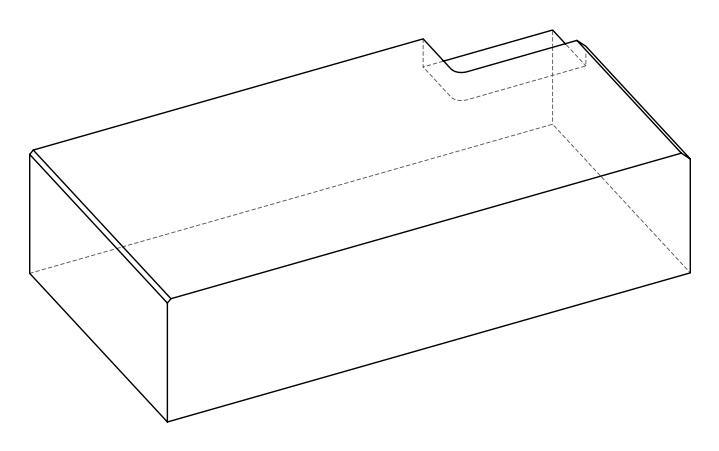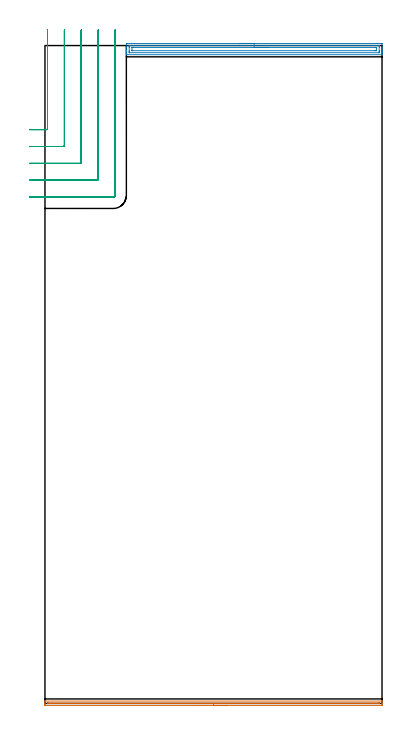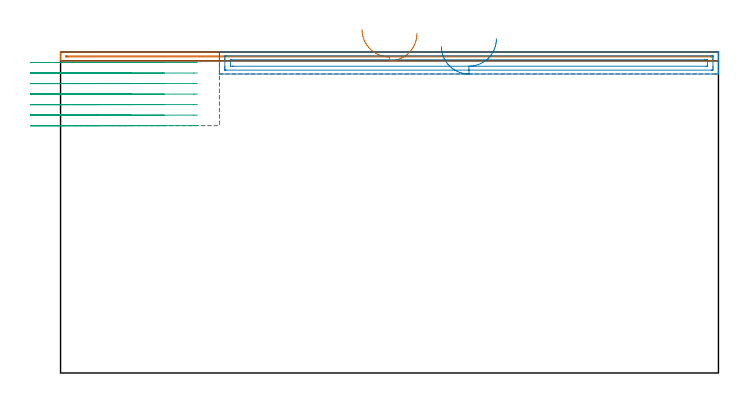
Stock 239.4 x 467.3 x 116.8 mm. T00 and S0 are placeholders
(PLAN: 3 operations, 1 tool changes, 18.7 min)
(1 AREA_MILL | FG_CHAMFER_SURFACE | UGT0205_001 | 3.97 min | 1226 mm3)
(2 AREA_MILL_1 | FG_CHAMFER_SURFACE_1 | UGT0205_001 | 4.58 min | 5971 mm3)
(3 MILL_CORNER_NOTCH_RECTANGULAR | CORNER_NOTCH_RECTANGULAR | UGT0201_008 | Follow Part, ap 4, ae 75% | 10.13 min | 178602 mm3)
(TOOL UGT0205_001 | Chamfer Mill 20 x 3 x 45 deg. | D20 FL50 Z2)
(TOOL UGT0201_008 | End Mill 16 mm | D16 FL32 Z4)
(OP 1 AREA_MILL)
G17 G21 G94 G90
T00 M6
G54
G17 G0 G90 X129.7 Y-1.5 S1061 M3
G43 Z126.8 H0
Z123.6
G94 G1 X129.662 Z122.728 F250.
X129.548 Z121.864
X129.359 Z121.012
X129.097 Z120.18
X128.763 Z119.374
X128.36 Z118.6
X127.892 Z117.864
X127.36 Z117.172
X126.771 Z116.529
X126.128 Z115.94
X125.436 Z115.408
X124.7 Z114.94
X123.926 Z114.537
X123.12 Z114.203
X122.288 Z113.941
X121.436 Z113.752
X120.572 Z113.638
X119.7 Z113.6
X0.305 Y-1.499 Z113.601
X0.006 Y-1.495 Z113.602
X0.003 Y-1.493 Z113.604
X0. Y-1.205 Z113.891
Y-0.637 Z114.459
Y-0.335 Z114.761
Y0.269 Z115.369
Y1.405 Z116.504
Y1.496 Z116.595
X0.004 Y1.6 Z116.692
X0.01 Y1.698 Z116.788
X0.155 Y1.7 Z116.8
X239.245
X239.39 Y1.698 Z116.788
X239.396 Y1.6 Z116.692
X239.4 Y1.495 Z116.595
Y0.269 Z115.368
Y-0.335 Z114.761
Y-0.637 Z114.459
X239.399 Y-1.205 Z113.891
X239.397 Y-1.493 Z113.604
X239.394 Y-1.495 Z113.602
X239.094 Y-1.5 Z113.6
X119.7
Y-0.086 Z115.014
X2.766
X2.385 Y-0.085 Z115.015
X2.126 Y-0.083 Z115.017
X2.041 Y-0.079 Z115.021
X2.009 Y-0.075 Z115.025
X2.007 Y-0.057 Z115.043
X2.003 Y0.038 Z115.138
X2.01 Y0.264 Z115.364
X2.018 Y0.28 Z115.38
X2.028 Y0.282 Z115.382
X2.057 Y0.284 Z115.384
X2.119 Y0.285 Z115.385
X2.242 Y0.286 Z115.386
X237.015 Y0.285 Z115.385
X237.274 Y0.282 Z115.382
X237.359 Y0.279 Z115.379
X237.391 Y0.275 Z115.375
X237.392 Y0.257 Z115.357
X237.396 Y0.163 Z115.263
X237.386 Y-0.079 Z115.021
X237.015 Y-0.083 Z115.017
X236.758 Y-0.085 Z115.015
X119.7 Y-0.086 Z115.014
X118.828 Z115.052
X117.964 Z115.166
X117.112 Z115.355
X116.28 Z115.617
X115.474 Z115.951
X114.7 Z116.354
X113.964 Z116.823
X113.272 Z117.354
X112.629 Z117.943
X112.04 Z118.586
X111.508 Z119.278
X111.04 Z120.014
X110.637 Z120.788
X110.303 Z121.594
X110.041 Z122.426
X109.852 Z123.278
X109.738 Z124.143
X109.7 Z125.014
G0 Z126.8
M5
M2
(OP 2 AREA_MILL_1)
G17 G21 G94 G90
T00 M6
G54
G17 G0 G90 X138.6 Y468.8 S1061 M3
G43 Z126.8 H0
Z118.8
G94 G1 X138.638 Z117.928 F250.
X138.752 Z117.064
X138.941 Z116.212
X139.203 Z115.38
X139.537 Z114.574
X139.94 Z113.8
X140.408 Z113.064
X140.94 Z112.372
X141.529 Z111.729
X142.172 Z111.14
X142.864 Z110.608
X143.6 Z110.14
X144.374 Z109.737
X145.18 Z109.403
X146.012 Z109.141
X146.864 Z108.952
X147.728 Z108.838
X148.6 Z108.8
X238.313
X238.788 Y468.799 Z108.801
X239.257 Y468.795 Z108.803
X239.391 Y468.792 Z108.806
X239.4 Y468.331 Z109.266
Y463.917 Z113.677
Y463.362 Z114.234
Y463.035 Z114.562
Y462.48 Z115.116
Y462.152 Z115.443
Y461.148 Z116.451
X239.393 Y460.81 Z116.781
X239.391 Y460.803 Z116.788
X239.234 Y460.8 Z116.8
X57.966
X57.809 Y460.803 Z116.788
X57.807 Y460.81 Z116.781
X57.8 Y461.149 Z116.451
Y461.496 Z116.103
Y462.152 Z115.443
Y463.362 Z114.234
Y463.917 Z113.677
Y468.054 Z109.544
X57.803 Y468.331 Z109.266
X57.809 Y468.792 Z108.806
X57.943 Y468.795 Z108.803
X58.412 Y468.8 Z108.8
X148.6
Y467.386 Z110.214
X237.002 Y467.385 Z110.215
X237.066
X237.38 Y467.379 Z110.221
X237.39 Y467.277 Z110.323
X237.397 Y467.057 Z110.543
X237.399 Y466.565 Z111.035
X237.4 Y466.172 Z111.428
Y463.524 Z114.076
X237.399 Y463.035 Z114.565
X237.398 Y462.643 Z114.957
X237.39 Y462.248 Z115.352
X237.382 Y462.22 Z115.38
X237.364 Y462.219 Z115.381
X237.313 Y462.216 Z115.384
X237.209 Y462.215 Z115.385
X237.002 Y462.214 Z115.386
X60.198 Y462.215 Z115.385
X60.134
X59.82 Y462.221 Z115.379
X59.81 Y462.323 Z115.277
X59.803 Y462.543 Z115.057
X59.801 Y463.035 Z114.565
X59.8 Y463.428 Z114.172
Y466.076 Z111.524
X59.801 Y466.565 Z111.035
X59.802 Y466.957 Z110.643
X59.81 Y467.352 Z110.248
X59.818 Y467.38 Z110.22
X59.836 Y467.381 Z110.219
X59.887 Y467.384 Z110.216
X59.991 Y467.385 Z110.215
X60.198 Y467.386 Z110.214
X148.6
Y465.972 Z111.628
X234.924 Y465.971 Z111.629
X235.216 Y465.97 Z111.63
X235.313 Y465.968 Z111.632
X235.382 Y465.965 Z111.635
X235.39 Y465.864 Z111.736
X235.396 Y465.683 Z111.917
X235.399 Y465.501 Z112.099
Y463.736 Z113.864
X235.394 Y463.675 Z113.925
X235.389 Y463.635 Z113.965
X235.361 Y463.633 Z113.967
X235.216 Y463.631 Z113.969
X234.615 Y463.629 Z113.971
X234.323 Y463.628 Z113.972
X62.276 Y463.629 Z113.971
X61.984 Y463.63 Z113.97
X61.887 Y463.632 Z113.968
X61.818 Y463.635 Z113.965
X61.81 Y463.736 Z113.864
X61.804 Y463.917 Z113.683
X61.801 Y464.099 Z113.501
Y465.864 Z111.736
X61.806 Y465.925 Z111.675
X61.811 Y465.965 Z111.635
X61.839 Y465.967 Z111.633
X61.984 Y465.969 Z111.631
X62.585 Y465.971 Z111.629
X62.877 Y465.972 Z111.628
X148.6
X149.472 Z111.666
X150.336 Z111.78
X151.188 Z111.969
X152.02 Z112.232
X152.826 Z112.565
X153.6 Z112.968
X154.336 Z113.437
X155.028 Z113.968
X155.671 Z114.557
X156.26 Z115.201
X156.792 Z115.893
X157.26 Z116.628
X157.663 Z117.402
X157.997 Z118.208
X158.259 Z119.04
X158.448 Z119.892
X158.562 Z120.757
X158.6 Z121.628
G0 Z126.8
M5
M2
(OP 3 MILL_CORNER_NOTCH_RECTANGULAR)
G17 G21 G94 G90
T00 M6
G54
G17 G0 G90 X-11. Y407.6 S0 M3
G43 Z126.8 H0
Z112.971
G94 G1 X-8. F250.
X1.005 F500.
G3 X1.8 Y408.395 R0.8
G1 Y475.3
Y478.3 F250.
G0 Z126.8
X-11. Y395.6
Z112.971
G1 X-8.
X13.005 F500.
G3 X13.8 Y396.395 R0.8
G1 Y475.3
Y478.3 F250.
G0 Z126.8
X-11. Y383.6
Z112.971
G1 X-8.
X25.005 F500.
G3 X25.8 Y384.395 R0.8
G1 Y475.3
Y478.3 F250.
G0 Z126.8
X-11. Y371.6
Z112.971
G1 X-8.
X37.005 F500.
G3 X37.8 Y372.395 R0.8
G1 Y475.3
Y478.3 F250.
G0 Z126.8
X-11. Y359.6
Z112.971
G1 X-8.
X48.5 F500.
G3 X49.8 Y360.9 R1.3
G1 Y475.3
Y478.3 F250.
G0 Z126.8
X-11. Y407.6
Z109.143
G1 X-8.
X1.005 F500.
G3 X1.8 Y408.395 R0.8
G1 Y475.3
Y478.3 F250.
G0 Z126.8
X-11. Y395.6
Z109.143
G1 X-8.
X13.005 F500.
G3 X13.8 Y396.395 R0.8
G1 Y475.3
Y478.3 F250.
G0 Z126.8
X-11. Y383.6
Z109.143
G1 X-8.
X25.005 F500.
G3 X25.8 Y384.395 R0.8
G1 Y475.3
Y478.3 F250.
G0 Z126.8
X-11. Y371.6
Z109.143
G1 X-8.
X37.005 F500.
G3 X37.8 Y372.395 R0.8
G1 Y475.3
Y478.3 F250.
G0 Z126.8
X-11. Y359.6
Z109.143
G1 X-8.
X48.5 F500.
G3 X49.8 Y360.9 R1.3
G1 Y475.3
Y478.3 F250.
G0 Z126.8
X-11. Y407.6
Z105.314
G1 X-8.
X1.005 F500.
G3 X1.8 Y408.395 R0.8
G1 Y475.3
Y478.3 F250.
G0 Z126.8
X-11. Y395.6
Z105.314
G1 X-8.
X13.005 F500.
G3 X13.8 Y396.395 R0.8
G1 Y475.3
Y478.3 F250.
G0 Z126.8
X-11. Y383.6
Z105.314
G1 X-8.
X25.005 F500.
G3 X25.8 Y384.395 R0.8
G1 Y475.3
Y478.3 F250.
G0 Z126.8
X-11. Y371.6
Z105.314
G1 X-8.
X37.005 F500.
G3 X37.8 Y372.395 R0.8
G1 Y475.3
Y478.3 F250.
G0 Z126.8
X-11. Y359.6
Z105.314
G1 X-8.
X48.5 F500.
G3 X49.8 Y360.9 R1.3
G1 Y475.3
Y478.3 F250.
G0 Z126.8
X-11. Y407.6
Z101.486
G1 X-8.
X1.005 F500.
G3 X1.8 Y408.395 R0.8
G1 Y475.3
Y478.3 F250.
G0 Z126.8
X-11. Y395.6
Z101.486
G1 X-8.
X13.005 F500.
G3 X13.8 Y396.395 R0.8
G1 Y475.3
Y478.3 F250.
G0 Z126.8
X-11. Y383.6
Z101.486
G1 X-8.
X25.005 F500.
G3 X25.8 Y384.395 R0.8
G1 Y475.3
Y478.3 F250.
G0 Z126.8
X-11. Y371.6
Z101.486
G1 X-8.
X37.005 F500.
G3 X37.8 Y372.395 R0.8
G1 Y475.3
Y478.3 F250.
G0 Z126.8
X-11. Y359.6
Z101.486
G1 X-8.
X48.5 F500.
G3 X49.8 Y360.9 R1.3
G1 Y475.3
Y478.3 F250.
G0 Z126.8
X-11. Y407.6
Z97.657
G1 X-8.
X1.005 F500.
G3 X1.8 Y408.395 R0.8
G1 Y475.3
Y478.3 F250.
G0 Z126.8
X-11. Y395.6
Z97.657
G1 X-8.
X13.005 F500.
G3 X13.8 Y396.395 R0.8
G1 Y475.3
Y478.3 F250.
G0 Z126.8
X-11. Y383.6
Z97.657
G1 X-8.
X25.005 F500.
G3 X25.8 Y384.395 R0.8
G1 Y475.3
Y478.3 F250.
G0 Z126.8
X-11. Y371.6
Z97.657
G1 X-8.
X37.005 F500.
G3 X37.8 Y372.395 R0.8
G1 Y475.3
Y478.3 F250.
G0 Z126.8
X-11. Y359.6
Z97.657
G1 X-8.
X48.5 F500.
G3 X49.8 Y360.9 R1.3
G1 Y475.3
Y478.3 F250.
G0 Z126.8
X-11. Y407.6
Z93.829
G1 X-8.
X1.005 F500.
G3 X1.8 Y408.395 R0.8
G1 Y475.3
Y478.3 F250.
G0 Z126.8
X-11. Y395.6
Z93.829
G1 X-8.
X13.005 F500.
G3 X13.8 Y396.395 R0.8
G1 Y475.3
Y478.3 F250.
G0 Z126.8
X-11. Y383.6
Z93.829
G1 X-8.
X25.005 F500.
G3 X25.8 Y384.395 R0.8
G1 Y475.3
Y478.3 F250.
G0 Z126.8
X-11. Y371.6
Z93.829
G1 X-8.
X37.005 F500.
G3 X37.8 Y372.395 R0.8
G1 Y475.3
Y478.3 F250.
G0 Z126.8
X-11. Y359.6
Z93.829
G1 X-8.
X48.5 F500.
G3 X49.8 Y360.9 R1.3
G1 Y475.3
Y478.3 F250.
G0 Z126.8
X-11. Y407.6
Z90.
G1 X-8.
X1.005 F500.
G3 X1.8 Y408.395 R0.8
G1 Y475.3
Y478.3 F250.
G0 Z126.8
X-11. Y395.6
Z90.
G1 X-8.
X13.005 F500.
G3 X13.8 Y396.395 R0.8
G1 Y475.3
Y478.3 F250.
G0 Z126.8
X-11. Y383.6
Z90.
G1 X-8.
X25.005 F500.
G3 X25.8 Y384.395 R0.8
G1 Y475.3
Y478.3 F250.
G0 Z126.8
X-11. Y371.6
Z90.
G1 X-8.
X37.005 F500.
G3 X37.8 Y372.395 R0.8
G1 Y475.3
Y478.3 F250.
G0 Z126.8
X-11. Y359.6
Z90.
G1 X-8.
X48.5 F500.
G3 X49.8 Y360.9 R1.3
G1 Y475.3
Y478.3 F250.
G0 Z126.8
M5
M2
